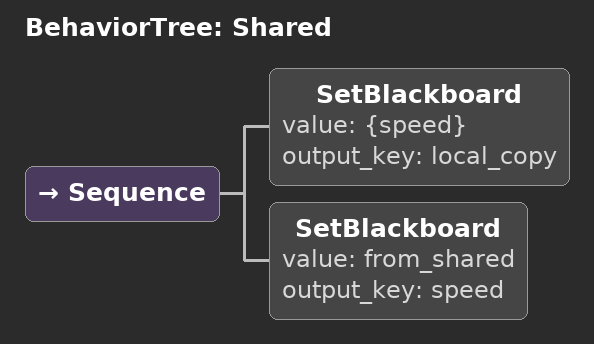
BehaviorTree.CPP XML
<root BTCPP_format="4">
  <BehaviorTree ID="Shared">
    <Sequence>
      <SetBlackboard value="{speed}" output_key="local_copy"/>
      <SetBlackboard value="from_shared" output_key="speed"/>
    </Sequence>
  </BehaviorTree>
</root>
